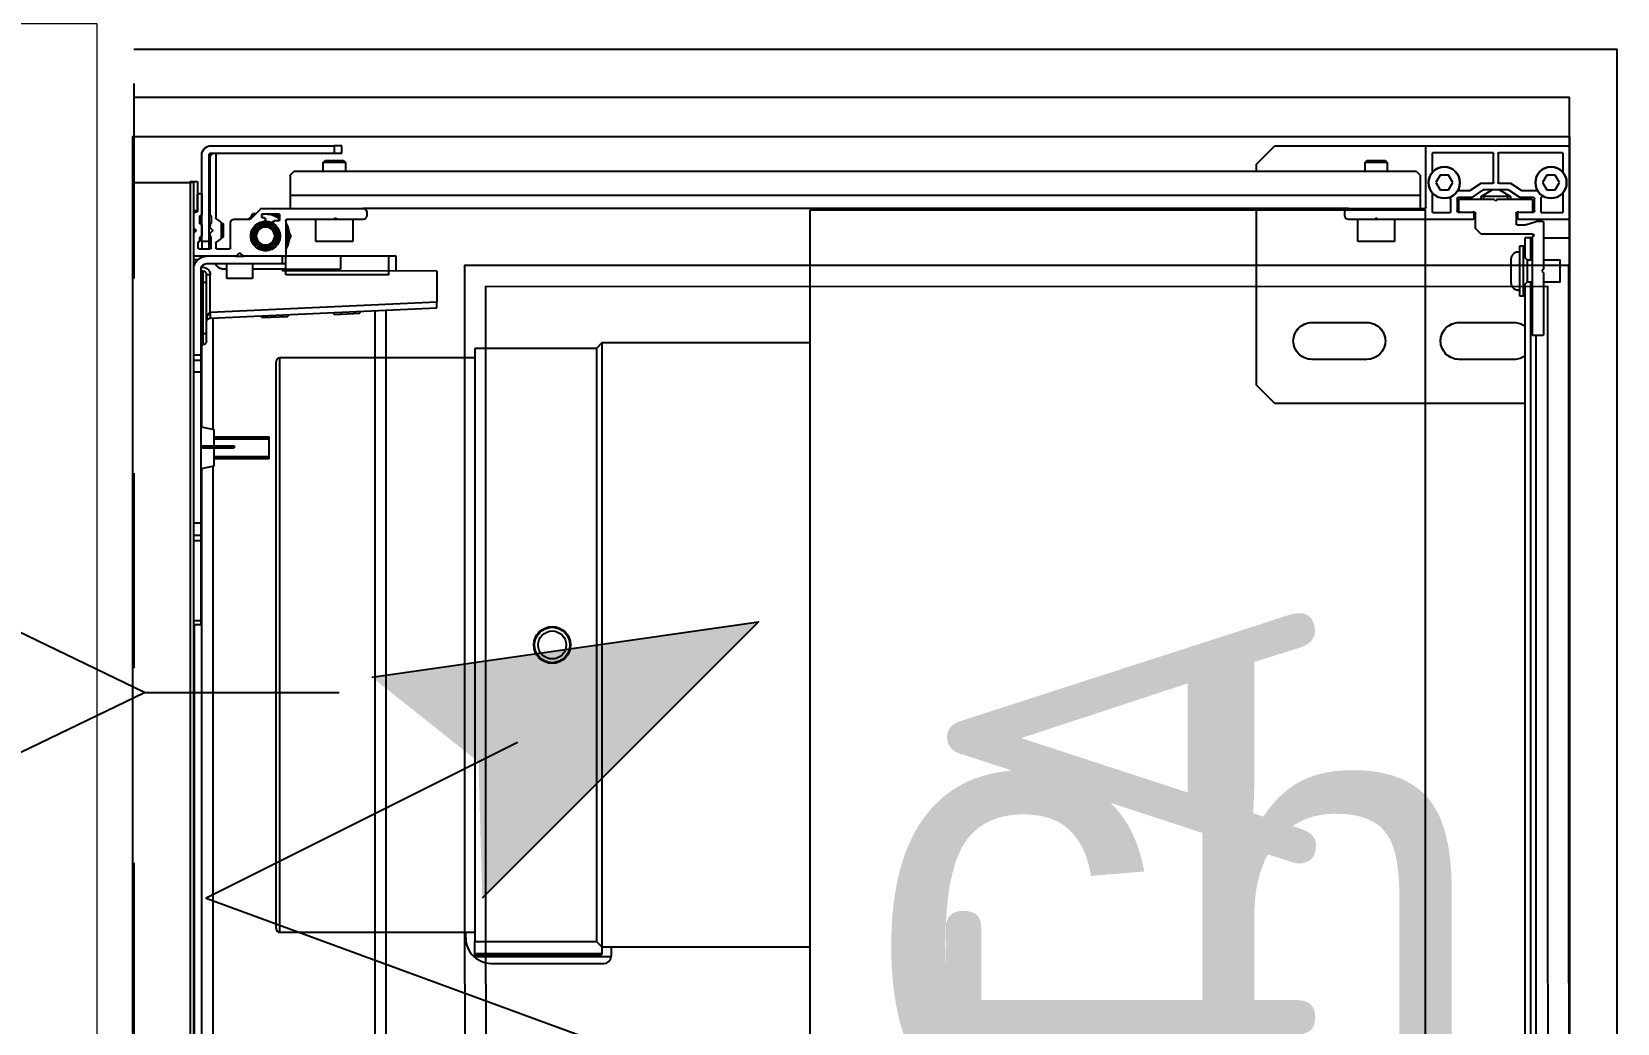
# Model space of a CAD drawing. Header units: centimetres. Extents: x 2648 to 12729, y 1890 to 6224.
# Drawn here: x 9703.39 to 9746.46, y 4366.25 to 4393.17 of the extents above; entities that cross this region are included whole.
import ezdxf

# ---------------------------------------------------------------- set-up
doc = ezdxf.new("R2010")
doc.units = ezdxf.units.CM
doc.linetypes.add('Style de ligne -1', pattern=[0.41664, 0.20828, -0.20836])
doc.linetypes.add('VW-01', pattern=[0.41656, 0.20828, -0.20828])
for name, color, linetype in [('B aménagement intérieur', 252, 'Continuous'), ('B Faux plafonds', 9, 'Continuous'), ('B Général', 252, 'Continuous'), ('C ANNOTATIONS-prestations', 252, 'Continuous'), ('D SURFACES-shab', 252, 'Continuous'), ('F REMPLISSAGE-vert clair', 252, 'Continuous'), ('F REMPLISSAGE-vert foncé', 252, 'Continuous'), ('MTI900_Alu', 252, 'Continuous')]:
    doc.layers.add(name, color=color, linetype=linetype)
doc.layers.add('prlm-CHAUFF', color=4, linetype='Continuous', lineweight=25)
doc.layers.add('prlm-ELEC-CFO', color=10, linetype='Continuous', lineweight=25)
doc.styles.add('Eurostile', font='Eurosti.TTF')
doc.styles.add('prlm-elec-cfo', font='comic.ttf', dxfattribs={"height": 12})
doc.styles.get("Standard").update_dxf_attribs({"font": 'isocp.shx', "height": 15})

# ---------------------------------------------------------------- blocks, each defined once
blk = doc.blocks.new('B 80.G 100_80')
at = {"layer": 'B Général', "linetype": 'Continuous'}
blk.add_line((48.52, 43.75), (48.52, -43.75), dxfattribs=at)
at = {"layer": 'B Général', "linetype": 'Continuous', "flags": 128}
blk.add_lwpolyline([(9.5, -45), (9.5, 45), (48.52, 45), (48.52, -45)], close=True, dxfattribs=at)
at = {"layer": 'C ANNOTATIONS-prestations'}
for p, q in [((46.87, 43.75), (46.87, -43.75)), ((46.97, -43.75), (46.97, 43.75)), ((9.5, 42.25), (9.5, -42.25)), ((10.55, 41.05), (10.55, -41.05)), ((10.7, 41), (10.7, -41)), ((10.4, 39.6), (10.4, -39.6)), ((41.65, -40.287), (41.65, 1.325)), ((41.95, -40.274), (41.95, 1.325)), ((46.35, -36.044), (46.35, 1.5)), ((46.65, 1.6), (46.65, -35.984)), ((46.85, 1.667), (46.85, -31.75)), ((46.67, -31.75), (46.67, -31.85)), ((46.87, -31.75), (46.67, -31.75)), ((46.67, -31.85), (46.67, -34.033)), ((46.67, -31.85), (46.87, -31.85)), ((46.87, -34.033), (46.67, -34.033)), ((46.67, -34.033), (46.67, -34.168)), ((46.67, -34.168), (46.67, -34.5)), ((46.67, -34.168), (46.87, -34.168)), ((46.67, -34.5), (46.67, -38.6)), ((46.67, -34.5), (46.87, -34.5)), ((46.32, -36.05), (46.67, -35.98)), ((46.32, -36.55), (46.32, -36.05)), ((44.82, -36.25), (44.82, -36.85)), ((44.82, -36.25), (46.32, -36.25)), ((46.32, -36.311), (44.82, -36.311)), ((45.911, -36.55), (45.775, -36.55)), ((45.775, -36.6), (45.775, -36.55)), ((45.911, -36.6), (45.775, -36.6)), ((46.67, -36.55), (45.911, -36.55)), ((45.911, -36.6), (45.911, -36.55)), ((46.67, -36.6), (45.911, -36.6)), ((46.32, -37.05), (46.32, -36.6)), ((46.32, -36.789), (44.82, -36.789)), ((46.32, -36.85), (44.82, -36.85)), ((46.67, -37.12), (46.32, -37.05)), ((46.35, -40.074), (46.35, -37.056)), ((46.65, -37.116), (46.65, -39.35)), ((10.7, -37.75), (17.5, -37.75)), ((17.5, -37.75), (18, -38.25)), ((18, -38.25), (18, -43.05)), ((46.67, -38.6), (46.67, -38.932)), ((46.67, -38.6), (46.87, -38.6)), ((11, -38.95), (12.5, -38.95)), ((15, -38.95), (16.5, -38.95)), ((46.67, -38.932), (46.67, -39.067)), ((46.87, -38.932), (46.67, -38.932)), ((46.67, -39.067), (46.67, -41.4)), ((46.67, -39.067), (46.87, -39.067)), ((10.23, -39.6), (10.47, -39.6)), ((46.52, -39.45), (46.52, -39.65)), ((46.67, -39.35), (46.62, -39.35)), ((46.62, -39.65), (46.62, -39.35)), ((10.2, -41.3), (10.2, -39.63)), ((10.5, -39.63), (10.5, -42.29)), ((12.5, -39.95), (11, -39.95)), ((16.5, -39.95), (15, -39.95)), ((46.52, -39.65), (46.52, -41.05)), ((46.62, -39.65), (46.52, -39.65)), ((46.62, -39.65), (46.67, -39.65)), ((46.62, -41.05), (46.62, -39.65)), ((46.413, -40.071), (40.27, -40.35)), ((40.27, -40.5), (46.42, -40.221)), ((40.27, -40.35), (40.27, -40.5)), ((43.056, -40.173), (42.354, -40.205)), ((42.357, -40.255), (42.354, -40.205)), ((43.056, -40.173), (43.058, -40.223)), ((45.018, -40.084), (44.316, -40.116)), ((44.319, -40.166), (44.316, -40.116)), ((45.018, -40.084), (45.02, -40.134)), ((46.425, -40.07), (46.413, -40.071)), ((46.413, -40.071), (46.42, -40.221)), ((46.42, -40.221), (46.425, -40.22)), ((46.42, -40.221), (46.42, -41.25)), ((10.7, -40.67), (10.75, -40.67)), ((10.75, -40.67), (10.75, -42.03)), ((10.75, -40.67), (10.85, -40.67)), ((10.85, -40.67), (10.85, -42.03)), ((40.27, -41.351), (40.27, -40.5)), ((9.75, -41.05), (9.75, -41.65)), ((9.75, -41.05), (10.2, -41.05)), ((10.25, -41.35), (10.2, -41.3)), ((10.5, -41.05), (10.65, -41.05)), ((10.65, -41.05), (10.75, -40.95)), ((10.65, -41.65), (10.65, -41.05)), ((11.08, -41.025), (11.08, -41.675)), ((41.57, -41.25), (44.37, -41.25)), ((41.57, -41.25), (41.57, -41.75)), ((44.37, -41.25), (44.37, -41.4)), ((45.27, -41.15), (45.97, -41.15)), ((45.27, -41.55), (45.27, -41.15)), ((45.97, -41.15), (45.97, -41.55)), ((46.42, -41.25), (46.52, -41.25)), ((46.52, -41.05), (46.52, -41.25)), ((46.62, -41.05), (46.52, -41.05)), ((46.67, -41.05), (46.62, -41.05)), ((46.62, -41.35), (46.62, -41.05)), ((10.2, -41.65), (9.75, -41.65)), ((10.2, -41.4), (10.25, -41.35)), ((10.2, -42.67), (10.2, -41.4)), ((10.65, -41.65), (10.5, -41.65)), ((10.55, -41.65), (10.55, -42.25)), ((10.75, -41.75), (10.65, -41.65)), ((10.7, -41.7), (10.7, -42.25)), ((44.47, -41.36), (40.27, -41.351)), ((41.37, -41.353), (41.37, -41.75)), ((41.37, -41.75), (41.57, -41.75)), ((41.57, -41.75), (42.87, -41.75)), ((42.87, -41.4), (42.87, -41.75)), ((44.37, -41.4), (42.87, -41.4)), ((42.87, -41.75), (44.37, -41.75)), ((44.37, -41.4), (44.37, -41.55)), ((44.37, -41.4), (45.27, -41.4)), ((44.37, -41.55), (44.37, -41.75)), ((44.47, -41.55), (44.37, -41.55)), ((44.37, -41.75), (44.4, -41.75)), ((44.4, -41.75), (45.508, -41.75)), ((44.472, -41.4), (44.47, -41.36)), ((46.52, -41.55), (44.47, -41.55)), ((44.47, -41.75), (44.47, -41.55)), ((45.732, -41.75), (45.508, -41.75)), ((45.529, -41.759), (45.599, -41.829)), ((45.641, -41.829), (45.711, -41.759)), ((45.732, -41.75), (46.84, -41.75)), ((45.97, -41.4), (46.067, -41.4)), ((46.62, -41.35), (46.67, -41.35)), ((46.765, -41.65), (46.87, -41.65)), ((46.84, -41.75), (46.87, -41.75)), ((10.75, -42.03), (10.7, -42.03)), ((10.85, -42.03), (10.75, -42.03)), ((14.25, -42.15), (15.25, -42.15)), ((14.25, -42.75), (14.25, -42.15)), ((15.25, -42.15), (15.25, -42.75)), ((42.55, -42.15), (43.55, -42.15)), ((42.55, -42.75), (42.55, -42.15)), ((43.55, -42.15), (43.55, -42.75)), ((44.278, -42.2), (44.22, -42.3)), ((44.37, -42.72), (44.37, -41.78)), ((45.114, -41.95), (44.726, -41.95)), ((45.87, -41.98), (45.87, -42.66)), ((46.24, -41.95), (45.9, -41.95)), ((46.133, -42.221), (46.257, -42.134)), ((46.27, -42.109), (46.27, -41.98)), ((46.4, -41.98), (46.4, -42.252)), ((46.72, -41.95), (46.43, -41.95)), ((46.45, -41.95), (46.45, -42.15)), ((46.45, -42.15), (46.45, -44.5)), ((46.45, -42.15), (46.65, -42.15)), ((46.65, -42.15), (46.65, -41.95)), ((46.65, -42.15), (46.65, -44.5)), ((46.7, -42.15), (46.7, -42.251)), ((46.72, -42.15), (46.7, -42.15)), ((46.75, -41.98), (46.75, -42.12)), ((9.5, -42.78), (9.5, -42.25)), ((10.2, -42.25), (9.5, -42.25)), ((10.695, -42.601), (10.405, -42.698)), ((10.55, -42.25), (10.5, -42.25)), ((10.5, -42.35), (11.9, -42.35)), ((10.55, -42.25), (10.7, -42.25)), ((10.92, -42.6), (10.705, -42.6)), ((10.95, -42.92), (10.95, -42.63)), ((11.9, -42.35), (12.05, -42.5)), ((12.05, -42.5), (12.05, -42.92)), ((44.22, -42.3), (44.278, -42.4)), ((46.07, -42.27), (46.09, -42.25)), ((46.07, -42.63), (46.07, -42.27)), ((46.07, -42.293), (46.12, -42.293)), ((46.07, -42.607), (46.12, -42.607)), ((46.09, -42.65), (46.07, -42.63)), ((46.09, -42.65), (46.09, -42.25)), ((46.09, -42.25), (46.12, -42.25)), ((46.12, -42.654), (46.12, -42.246)), ((46.371, -42.429), (46.411, -42.388)), ((46.411, -42.512), (46.371, -42.471)), ((46.4, -42.25), (46.45, -42.25)), ((46.4, -42.293), (46.45, -42.293)), ((46.4, -42.607), (46.45, -42.607)), ((46.42, -42.28), (46.42, -42.367)), ((46.42, -42.533), (46.42, -42.625)), ((46.65, -42.595), (46.65, -42.31)), ((46.661, -42.249), (46.7, -42.21)), ((46.661, -42.287), (46.661, -42.249)), ((46.661, -42.65), (46.661, -42.618)), ((46.821, -42.429), (46.87, -42.379)), ((46.87, -42.521), (46.821, -42.471)), ((46.835, -42.486), (46.835, -42.414)), ((9.5, -44.72), (9.5, -42.78)), ((9.53, -42.75), (10.87, -42.75)), ((9.68, -43.467), (9.68, -42.96)), ((9.71, -42.93), (10.24, -42.93)), ((10.395, -42.7), (10.23, -42.7)), ((10.27, -42.96), (10.27, -43.306)), ((10.45, -42.98), (10.45, -43.32)), ((10.87, -42.95), (10.48, -42.95)), ((10.5, -43.27), (10.5, -42.98)), ((10.87, -42.95), (10.92, -42.95)), ((10.9, -42.78), (10.9, -42.92)), ((12.08, -42.95), (12.13, -42.95)), ((12.1, -42.92), (12.1, -42.78)), ((12.13, -42.75), (14.7, -42.75)), ((12.52, -42.95), (12.13, -42.95)), ((12.5, -42.98), (12.5, -43.27)), ((12.55, -43.32), (12.55, -42.98)), ((12.73, -43.28), (12.73, -42.96)), ((12.76, -42.93), (13.19, -42.93)), ((13.22, -42.96), (13.22, -43.467)), ((15.5, -43.05), (13.43, -43.05)), ((13.55, -43.4), (13.55, -43.05)), ((14.7, -42.75), (14.729, -42.779)), ((14.7, -42.75), (14.8, -42.75)), ((14.771, -42.779), (14.8, -42.75)), ((14.8, -42.75), (15.5, -42.75)), ((15.5, -43.05), (42.27, -43.05)), ((15.6, -42.85), (15.6, -42.95)), ((42.17, -42.95), (42.17, -42.85)), ((42.27, -42.75), (42.958, -42.75)), ((45.028, -43.05), (42.27, -43.05)), ((42.958, -42.75), (43.082, -42.75)), ((42.979, -42.759), (42.999, -42.779)), ((43.041, -42.779), (43.061, -42.759)), ((43.082, -42.75), (44.34, -42.75)), ((44.25, -43.4), (44.25, -43.05)), ((44.54, -42.87), (44.54, -42.74)), ((44.54, -42.854), (44.566, -42.9)), ((44.57, -42.71), (44.68, -42.71)), ((44.99, -42.9), (44.57, -42.9)), ((44.71, -42.68), (44.71, -42.657)), ((44.92, -42.729), (44.92, -42.76)), ((44.95, -42.79), (44.99, -42.79)), ((45.02, -42.82), (45.02, -42.87)), ((45.321, -42.769), (45.049, -43.041)), ((45.184, -42.906), (45.27, -42.906)), ((45.27, -42.906), (45.328, -42.806)), ((45.77, -42.76), (45.342, -42.76)), ((46.12, -42.65), (46.09, -42.65)), ((46.257, -42.766), (46.133, -42.679)), ((46.27, -44.52), (46.27, -42.791)), ((46.45, -42.65), (46.4, -42.65)), ((46.4, -42.827), (46.4, -42.653)), ((46.42, -42.855), (46.42, -44.45)), ((46.65, -43.42), (46.65, -42.885)), ((46.7, -42.69), (46.661, -42.65)), ((46.7, -42.654), (46.7, -42.826)), ((46.77, -42.98), (46.77, -43.42)), ((46.77, -43.78), (46.77, -42.98)), ((46.77, -42.98), (46.87, -42.98)), ((46.84, -42.95), (46.8, -42.95)), ((10.48, -43.35), (10.841, -43.35)), ((11.45, -43.3), (10.53, -43.3)), ((10.858, -43.355), (11.142, -43.545)), ((11.1, -43.377), (11.1, -43.3)), ((11.1, -43.377), (11.9, -43.377)), ((11.4, -43.55), (11.1, -43.377)), ((11.177, -43.3), (11.177, -43.421)), ((11.45, -43.3), (11.5, -43.25)), ((11.5, -43.25), (11.55, -43.3)), ((12.47, -43.3), (11.55, -43.3)), ((11.9, -43.377), (11.6, -43.55)), ((11.823, -43.3), (11.823, -43.421)), ((11.858, -43.545), (12.15, -43.35)), ((11.9, -43.3), (11.9, -43.377)), ((12.15, -43.35), (12.52, -43.35)), ((13.4, -43.08), (13.4, -44.72)), ((13.55, -43.4), (44.25, -43.4)), ((13.55, -43.95), (13.55, -43.4)), ((44.25, -43.95), (44.25, -43.4)), ((46.74, -43.45), (46.68, -43.45)), ((9.885, -43.55), (9.769, -43.75)), ((9.769, -43.75), (9.885, -43.95)), ((10.115, -43.55), (9.885, -43.55)), ((10.231, -43.75), (10.115, -43.55)), ((10.115, -43.95), (10.231, -43.75)), ((10.364, -43.53), (10.786, -43.53)), ((10.803, -43.535), (11.088, -43.725)), ((11.105, -43.73), (11.41, -43.73)), ((11.159, -43.55), (11.841, -43.55)), ((11.44, -44.54), (11.44, -43.76)), ((11.56, -43.76), (11.56, -44.54)), ((11.59, -43.73), (11.904, -43.73)), ((11.904, -43.73), (12.197, -43.535)), ((12.214, -43.53), (12.536, -43.53)), ((12.785, -43.55), (12.669, -43.75)), ((12.669, -43.75), (12.785, -43.95)), ((13.015, -43.55), (12.785, -43.55)), ((13.131, -43.75), (13.015, -43.55)), ((13.015, -43.95), (13.131, -43.75)), ((46.97, -43.78), (46.77, -43.78)), ((46.87, -43.75), (46.97, -43.75)), ((46.97, -43.75), (46.97, -43.78)), ((47.42, -43.75), (46.97, -43.75)), ((48.52, -43.75), (47.42, -43.75)), ((9.68, -44.54), (9.68, -44.033)), ((9.885, -43.95), (10.115, -43.95)), ((12.785, -43.95), (13.015, -43.95)), ((13.22, -44.033), (13.22, -44.54)), ((13.65, -44.05), (13.55, -43.95)), ((13.65, -44.05), (44.15, -44.05)), ((14.45, -44.3), (14.45, -44.05)), ((14.45, -44.3), (15.05, -44.3)), ((14.5, -44.35), (14.45, -44.3)), ((15, -44.35), (14.5, -44.35)), ((15.05, -44.3), (15, -44.35)), ((15.05, -44.05), (15.05, -44.3)), ((18, -44.25), (17.5, -44.75)), ((18, -44.05), (18, -44.25)), ((42.75, -44.3), (42.75, -44.05)), ((42.75, -44.3), (43.35, -44.3)), ((42.8, -44.35), (42.75, -44.3)), ((43.3, -44.35), (42.8, -44.35)), ((43.35, -44.3), (43.3, -44.35)), ((43.35, -44.05), (43.35, -44.3)), ((44.25, -43.95), (44.15, -44.05)), ((9.5, -44.75), (9.5, -44.72)), ((9.53, -44.75), (9.5, -44.75)), ((13.37, -44.75), (9.53, -44.75)), ((11.41, -44.57), (9.71, -44.57)), ((13.19, -44.57), (11.59, -44.57)), ((17.5, -44.75), (13.37, -44.75)), ((43.05, -44.55), (42.85, -44.55)), ((42.85, -44.55), (42.85, -44.75)), ((42.85, -44.75), (43.05, -44.75)), ((46.4, -44.55), (43.05, -44.55)), ((43.05, -44.75), (43.05, -44.55)), ((46.4, -44.75), (43.05, -44.75)), ((46.32, -44.55), (46.3, -44.55))]:
    blk.add_line(p, q, dxfattribs=at)
at = {"layer": 'C ANNOTATIONS-prestations', "flags": 128}
for points in [[(10.7, -39.05, -0.080612), (10.842, -38.976, -0.080612), (11, -38.95)], [(12.5, -38.95, -0.414214), (13, -39.45, -0.414214), (12.5, -39.95)], [(15, -39.95, -0.414214), (14.5, -39.45, -0.414214), (15, -38.95)], [(16.5, -38.95, -0.414214), (17, -39.45, -0.414214), (16.5, -39.95)], [(10.2, -39.63, -0.198912), (10.209, -39.609, -0.198912), (10.23, -39.6)], [(10.47, -39.6, -0.198912), (10.491, -39.609, -0.198912), (10.5, -39.63)], [(46.52, -39.45, -0.198912), (46.549, -39.379, -0.198912), (46.62, -39.35)], [(11, -39.95, -0.080612), (10.842, -39.924, -0.080612), (10.7, -39.85)], [(46.52, -39.97, -0.193016), (46.492, -40.039, -0.193016), (46.425, -40.07)], [(10.85, -40.827, -0.218554), (11.01, -40.873, -0.218554), (11.08, -41.025)], [(10.85, -40.826, -0.003145), (10.853, -40.826, -0.003145), (10.855, -40.826)], [(46.663, -41.445, -0.227222), (46.495, -41.406, -0.227222), (46.42, -41.25)], [(46.62, -41.35, -0.198912), (46.549, -41.321, -0.198912), (46.52, -41.25)], [(11.08, -41.675, -0.218554), (11.01, -41.827, -0.218554), (10.85, -41.873)], [(44.37, -41.78, -0.198912), (44.379, -41.759, -0.198912), (44.4, -41.75)], [(45.508, -41.75, -0.098491), (45.519, -41.752, -0.098491), (45.529, -41.759)], [(45.711, -41.759, -0.098491), (45.721, -41.752, -0.098491), (45.732, -41.75)], [(46.067, -41.4, -0.109774), (46.151, -41.419, -0.109774), (46.22, -41.472)], [(46.302, -41.55, -0.028434), (46.259, -41.513, -0.028434), (46.22, -41.472)], [(46.87, -41.4, -0.198912), (46.767, -41.647, -0.198912), (46.52, -41.75)], [(46.67, -41.4, -0.198912), (46.626, -41.506, -0.198912), (46.52, -41.55)], [(46.84, -41.75, -0.198912), (46.861, -41.759, -0.198912), (46.87, -41.78)], [(10.855, -41.873, -0.003145), (10.853, -41.874, -0.003145), (10.85, -41.874)], [(44.37, -42.646, -0.14145), (44.27, -42.3, -0.14145), (44.37, -41.954)], [(44.37, -42.54, -0.103148), (44.32, -42.3, -0.103148), (44.37, -42.06)], [(44.697, -42.632, -0.366532), (44.556, -42.134, -0.366532), (45.023, -41.913, -0.366532), (45.318, -42.338, -0.366532), (44.948, -42.699)], [(45.641, -41.829, -0.198912), (45.62, -41.837, -0.198912), (45.599, -41.829)], [(45.87, -41.98, -0.198912), (45.879, -41.959, -0.198912), (45.9, -41.95)], [(46.24, -41.95, -0.198912), (46.261, -41.959, -0.198912), (46.27, -41.98)], [(46.27, -42.109, -0.120588), (46.267, -42.123, -0.120588), (46.257, -42.134)], [(46.4, -41.98, -0.198912), (46.409, -41.959, -0.198912), (46.43, -41.95)], [(46.72, -41.95, -0.198912), (46.741, -41.959, -0.198912), (46.75, -41.98)], [(46.75, -42.12, -0.198912), (46.741, -42.141, -0.198912), (46.72, -42.15)], [(10.5, -42.35, -0.414214), (10.47, -42.32, -0.414214), (10.5, -42.29)], [(10.695, -42.601, -0.040241), (10.7, -42.6, -0.040241), (10.705, -42.6)], [(10.92, -42.6, -0.198912), (10.941, -42.609, -0.198912), (10.95, -42.63)], [(44.697, -42.632, -0.122946), (44.706, -42.643, -0.122946), (44.71, -42.657)], [(44.92, -42.7, -0.074153), (44.803, -42.683, -0.074153), (44.697, -42.632)], [(46.12, -42.246, -0.120588), (46.123, -42.232, -0.120588), (46.133, -42.221)], [(46.371, -42.471, -0.198912), (46.362, -42.45, -0.198912), (46.371, -42.429)], [(46.42, -42.28, -0.155096), (46.406, -42.269, -0.155096), (46.4, -42.252)], [(46.4, -42.653, -0.155096), (46.406, -42.636, -0.155096), (46.42, -42.625)], [(46.42, -42.367, -0.098491), (46.418, -42.378, -0.098491), (46.411, -42.388)], [(46.411, -42.512, -0.098491), (46.418, -42.522, -0.098491), (46.42, -42.533)], [(46.661, -42.249, -0.013224), (46.655, -42.25, -0.013224), (46.65, -42.25)], [(46.65, -42.31, -0.17724), (46.657, -42.291, -0.17724), (46.675, -42.28)], [(46.675, -42.625, -0.17724), (46.657, -42.614, -0.17724), (46.65, -42.595)], [(46.7, -42.251, -0.17724), (46.693, -42.27, -0.17724), (46.675, -42.28)], [(46.675, -42.625, -0.17724), (46.693, -42.635, -0.17724), (46.7, -42.654)], [(46.821, -42.471, -0.198912), (46.812, -42.45, -0.198912), (46.821, -42.429)], [(9.5, -42.78, -0.198912), (9.509, -42.759, -0.198912), (9.53, -42.75)], [(9.68, -42.96, -0.198912), (9.689, -42.939, -0.198912), (9.71, -42.93)], [(10.23, -42.7, -0.198912), (10.209, -42.691, -0.198912), (10.2, -42.67)], [(10.24, -42.93, -0.198912), (10.261, -42.939, -0.198912), (10.27, -42.96)], [(10.405, -42.698, -0.040241), (10.4, -42.7, -0.040241), (10.395, -42.7)], [(10.45, -42.98, -0.198912), (10.459, -42.959, -0.198912), (10.48, -42.95)], [(10.5, -42.98, -0.198912), (10.509, -42.959, -0.198912), (10.53, -42.95)], [(10.87, -42.75, -0.198912), (10.891, -42.759, -0.198912), (10.9, -42.78)], [(10.9, -42.92, -0.198912), (10.891, -42.941, -0.198912), (10.87, -42.95)], [(10.95, -42.92, -0.198912), (10.941, -42.941, -0.198912), (10.92, -42.95)], [(12.08, -42.95, -0.198912), (12.059, -42.941, -0.198912), (12.05, -42.92)], [(12.1, -42.78, -0.198912), (12.109, -42.759, -0.198912), (12.13, -42.75)], [(12.13, -42.95, -0.198912), (12.109, -42.941, -0.198912), (12.1, -42.92)], [(12.47, -42.95, -0.198912), (12.491, -42.959, -0.198912), (12.5, -42.98)], [(12.52, -42.95, -0.198912), (12.541, -42.959, -0.198912), (12.55, -42.98)], [(12.73, -42.96, -0.198912), (12.739, -42.939, -0.198912), (12.76, -42.93)], [(13.19, -42.93, -0.198912), (13.211, -42.939, -0.198912), (13.22, -42.96)], [(13.4, -43.08, -0.198912), (13.409, -43.059, -0.198912), (13.43, -43.05)], [(14.771, -42.779, -0.198912), (14.75, -42.787, -0.198912), (14.729, -42.779)], [(15.5, -42.75, -0.198912), (15.571, -42.779, -0.198912), (15.6, -42.85)], [(15.6, -42.95, -0.198912), (15.571, -43.021, -0.198912), (15.5, -43.05)], [(42.17, -42.85, -0.198912), (42.199, -42.779, -0.198912), (42.27, -42.75)], [(42.27, -43.05, -0.198912), (42.199, -43.021, -0.198912), (42.17, -42.95)], [(42.958, -42.75, -0.098491), (42.969, -42.752, -0.098491), (42.979, -42.759)], [(43.041, -42.779, -0.198912), (43.02, -42.787, -0.198912), (42.999, -42.779)], [(43.061, -42.759, -0.098491), (43.071, -42.752, -0.098491), (43.082, -42.75)], [(44.37, -42.72, -0.198912), (44.361, -42.741, -0.198912), (44.34, -42.75)], [(44.54, -42.74, -0.198912), (44.549, -42.719, -0.198912), (44.57, -42.71)], [(44.92, -42.9, -0.085942), (44.718, -42.865, -0.085942), (44.54, -42.764)], [(44.67, -42.9, -0.02871), (44.603, -42.867, -0.02871), (44.54, -42.827)], [(44.57, -42.9, -0.198912), (44.549, -42.891, -0.198912), (44.54, -42.87)], [(44.71, -42.68, -0.198912), (44.701, -42.701, -0.198912), (44.68, -42.71)], [(44.92, -42.729, -0.189855), (44.928, -42.708, -0.189855), (44.948, -42.699)], [(44.948, -42.699, -0.008728), (44.934, -42.7, -0.008728), (44.92, -42.7)], [(44.95, -42.79, -0.198912), (44.929, -42.781, -0.198912), (44.92, -42.76)], [(45.009, -42.893, -0.018566), (44.965, -42.898, -0.018566), (44.92, -42.9)], [(44.99, -42.79, -0.198912), (45.011, -42.799, -0.198912), (45.02, -42.82)], [(45.02, -42.87, -0.198912), (45.011, -42.891, -0.198912), (44.99, -42.9)], [(45.049, -43.041, -0.098491), (45.039, -43.048, -0.098491), (45.028, -43.05)], [(45.379, -42.76, -0.041018), (45.298, -42.829, -0.041018), (45.207, -42.883)], [(45.321, -42.769, -0.098491), (45.331, -42.762, -0.098491), (45.342, -42.76)], [(45.87, -42.66, -0.198912), (45.841, -42.731, -0.198912), (45.77, -42.76)], [(46.133, -42.679, -0.120588), (46.123, -42.668, -0.120588), (46.12, -42.654)], [(46.257, -42.766, -0.120588), (46.267, -42.777, -0.120588), (46.27, -42.791)], [(46.42, -42.855, -0.155096), (46.406, -42.844, -0.155096), (46.4, -42.827)], [(46.65, -42.65, -0.013224), (46.655, -42.65, -0.013224), (46.661, -42.65)], [(46.65, -42.885, -0.17724), (46.657, -42.866, -0.17724), (46.675, -42.855)], [(46.7, -42.826, -0.17724), (46.693, -42.845, -0.17724), (46.675, -42.855)], [(46.77, -42.98, -0.198912), (46.779, -42.959, -0.198912), (46.8, -42.95)], [(46.87, -42.92, -0.198912), (46.861, -42.941, -0.198912), (46.84, -42.95)], [(9.68, -43.47, -0.01196), (9.68, -43.469, -0.01196), (9.68, -43.467)], [(10.27, -43.306, -0.123554), (10.258, -43.354, -0.123554), (10.225, -43.39)], [(10.48, -43.35, -0.198912), (10.459, -43.341, -0.198912), (10.45, -43.32)], [(10.53, -43.3, -0.198912), (10.509, -43.291, -0.198912), (10.5, -43.27)], [(10.841, -43.35, -0.073633), (10.85, -43.351, -0.073633), (10.858, -43.355)], [(12.5, -43.27, -0.198912), (12.491, -43.291, -0.198912), (12.47, -43.3)], [(12.55, -43.32, -0.198912), (12.541, -43.341, -0.198912), (12.52, -43.35)], [(12.758, -43.349, -0.095961), (12.737, -43.317, -0.095961), (12.73, -43.28)], [(13.22, -43.467, -0.01196), (13.22, -43.469, -0.01196), (13.22, -43.47)], [(46.68, -43.45, -0.198912), (46.659, -43.441, -0.198912), (46.65, -43.42)], [(46.77, -43.42, -0.198912), (46.761, -43.441, -0.198912), (46.74, -43.45)], [(10.786, -43.53, -0.073633), (10.795, -43.531, -0.073633), (10.803, -43.535)], [(11.105, -43.73, -0.073633), (11.096, -43.729, -0.073633), (11.088, -43.725)], [(11.159, -43.55, -0.073633), (11.15, -43.549, -0.073633), (11.142, -43.545)], [(11.41, -43.73, -0.198912), (11.431, -43.739, -0.198912), (11.44, -43.76)], [(11.56, -43.76, -0.198912), (11.569, -43.739, -0.198912), (11.59, -43.73)], [(11.858, -43.545, -0.073633), (11.85, -43.549, -0.073633), (11.841, -43.55)], [(12.197, -43.535, -0.073633), (12.205, -43.531, -0.073633), (12.214, -43.53)], [(9.68, -44.033, -0.01196), (9.68, -44.031, -0.01196), (9.68, -44.03)], [(13.22, -44.03, -0.01196), (13.22, -44.031, -0.01196), (13.22, -44.033)], [(9.53, -44.75, -0.198912), (9.509, -44.741, -0.198912), (9.5, -44.72)], [(9.71, -44.57, -0.198912), (9.689, -44.561, -0.198912), (9.68, -44.54)], [(11.44, -44.54, -0.198912), (11.431, -44.561, -0.198912), (11.41, -44.57)], [(11.59, -44.57, -0.198912), (11.569, -44.561, -0.198912), (11.56, -44.54)], [(13.22, -44.54, -0.198912), (13.211, -44.561, -0.198912), (13.19, -44.57)], [(13.4, -44.72, -0.198912), (13.391, -44.741, -0.198912), (13.37, -44.75)], [(46.3, -44.55, -0.198912), (46.279, -44.541, -0.198912), (46.27, -44.52)], [(46.42, -44.45, -0.198912), (46.391, -44.521, -0.198912), (46.32, -44.55)], [(46.65, -44.5, -0.198912), (46.577, -44.677, -0.198912), (46.4, -44.75)], [(46.45, -44.5, -0.198912), (46.435, -44.535, -0.198912), (46.4, -44.55)]]:
    blk.add_lwpolyline(points, format="xyb", dxfattribs=at)
at = {"layer": 'C ANNOTATIONS-prestations'}
for centre, radius in [((44.92, -42.3), 0.35), ((44.92, -42.3), 0.3), ((44.92, -42.3), 0.25), ((10, -43.75), 0.425), ((12.9, -43.75), 0.425)]:
    blk.add_circle(centre, radius, dxfattribs=at)
for points, knots in [([(46.52, -39.97), (46.52, -40.004), (46.513, -40.068), (46.501, -40.117), (46.491, -40.146), (46.48, -40.171), (46.467, -40.191), (46.457, -40.203), (46.447, -40.212), (46.433, -40.219), (46.426, -40.22), (46.425, -40.22), (46.425, -40.22)], [0, 0, 0, 1, 2, 3, 4, 5, 6, 7, 8, 9, 9, 10, 10, 10]), ([(46.425, -40.22), (46.423, -40.181), (46.422, -40.129), (46.422, -40.102), (46.422, -40.083), (46.423, -40.074), (46.424, -40.072), (46.424, -40.07), (46.424, -40.07), (46.424, -40.07), (46.425, -40.07)], [0, 0, 0, 1, 2, 3, 4, 5, 6, 7, 7, 8, 8, 8])]:
    blk.add_open_spline(points, degree=2, knots=knots, dxfattribs=at)
blk = doc.blocks.new('xi.CH')
at = {"layer": 'prlm-ELEC-CFO', "lineweight": 5}
blk.add_hatch(color=0, dxfattribs=at).paths.add_polyline_path([(-3, 6), (-0.103, 3.699), (0, 0), (7.5, 7.5)])
at = {"layer": 'prlm-ELEC-CFO', "color": 0}
for points in [[(-3, 6), (7.5, 7.5), (0, 0)], [(0.955, 4.227), (-7.5, 0), (7.5, -5.5), (-7.5, -5.5), (-7.5, -7.5), (7.5, -7.5)]]:
    blk.add_lwpolyline(points, dxfattribs=at)
blk = doc.blocks.new('xi.uta-yzen-d')
at = {"layer": 'prlm-CHAUFF', "ltscale": 50}
for p, q in [((20.9, 35.02), (36.5, 35.02)), ((20.9, 35.02), (20.9, 29.72)), ((21, 35.12), (36.4, 35.12)), ((36.5, 29.72), (36.5, 35.02)), ((20.244, 29.72), (20.65, 29.72)), ((20.244, 29.72), (20.244, 26.02)), ((20.3, 29.72), (20.3, 26.27)), ((20.32, 29.72), (20.32, 26.27)), ((36.75, 29.72), (20.65, 29.72)), ((20.65, 29.72), (20.65, 26.42)), ((20.75, 29.97), (20.9, 29.97)), ((36.75, 26.42), (36.75, 29.72)), ((20.05, 29.216), (20.05, 26.22)), ((20.3, 28.42), (20.32, 28.42)), ((20.32, 28.07), (20.3, 28.07)), ((20.3, 27.693), (20.32, 27.693)), ((20.32, 27.343), (20.3, 27.343)), ((20.3, 27.293), (20.32, 27.293)), ((20.32, 27.193), (20.3, 27.193)), ((20.65, 26.42), (20.5, 26.27)), ((36.75, 26.42), (20.65, 26.42)), ((36.9, 26.27), (36.75, 26.42)), ((20.5, 26.02), (20.25, 26.02)), ((20.32, 26.27), (20.3, 26.27)), ((20.5, 26.27), (20.32, 26.27)), ((36.9, 26.27), (20.5, 26.27)), ((20.5, 26.27), (20.5, 20.62)), ((36.9, 20.62), (36.9, 26.27))]:
    blk.add_line(p, q, dxfattribs=at)
for points in [[(0, 30), (0, 0), (39, 0), (39, 30)], [(0.571, 29.429), (0.571, 0.571), (38.429, 0.571), (38.429, 29.429)], [(-40.5, 20.62), (-40.5, 3.9), (40.5, 3.9), (40.5, 20.62)]]:
    blk.add_lwpolyline(points, close=True, dxfattribs=at)
for radius in [0.5, 0.48, 0.38]:
    blk.add_circle((28.7, 27.62), radius, dxfattribs=at)
for centre, radius, start, end in [((21, 35.02), 0.1, 90, 180), ((36.4, 35.02), 0.1, 0, 90), ((20.825, 29.24), 0.776, 138.5248, 181.7675), ((20.75, 29.27), 0.7, 90, 136.2731), ((20.25, 26.22), 0.2, 180, 268.3239), ((20.25, 26.22), 0.2, 268.3239, 270)]:
    blk.add_arc(centre, radius, start, end, dxfattribs=at)
for centre, major_axis, ratio, start_param, end_param in [((20.75, 28.959), (-0.45, 0), 0.974723, 5.983927, 6.283185), ((20.75, 28.603), (-0.45, 0), 0.974723, 5.983927, 6.283185), ((21.55, 28.603), (-1.25, 0), 0.146694, 0, 0.179125)]:
    blk.add_ellipse(centre, major_axis=major_axis, ratio=ratio, start_param=start_param, end_param=end_param, dxfattribs=at)
blk.add_open_spline([(20.318, 29.391), (20.314, 29.379), (20.311, 29.366), (20.303, 29.324), (20.3, 29.294), (20.3, 29.265)], degree=3, knots=[0.8185803, 0.8185803, 0.8185803, 0.8185803, 0.875, 0.875, 1, 1, 1, 1], dxfattribs=at)
at = {"layer": 'prlm-CHAUFF', "ltscale": 50, "insert": (7.303, 16.894), "char_height": 10, "width": 139.79252, "attachment_point": 1}
blk.add_mtext('UTA', dxfattribs=at)
blk = doc.blocks.new('B 70.MTI900_Alu_390')
at = {"layer": 'MTI900_Alu', "color": 1, "linetype": 'Continuous'}
for p, q in [((-4.225, 0), (4.225, 0)), ((4.278, 0), (4.225, 0)), ((4.225, -0.07), (4.225, 0)), ((4.472, 0), (4.278, 0)), ((4.475, 0), (4.472, 0)), ((4.475, -0.003), (4.475, 0)), ((4.105, -0.025), (4.165, -0.025)), ((4.105, -0.025), (4.105, -0.07)), ((4.165, -0.07), (4.165, -0.025)), ((4.275, -0.003), (4.275, -0.137)), ((4.293, -0.021), (4.293, -0.074)), ((4.3467, -0.018), (4.296, -0.018)), ((4.355, -0.0385), (4.375, -0.0269)), ((4.355, -0.0615), (4.355, -0.0385)), ((4.375, -0.0269), (4.395, -0.0385)), ((4.395, -0.0385), (4.395, -0.0615)), ((4.454, -0.018), (4.4033, -0.018)), ((4.457, -0.191), (4.457, -0.021)), ((4.475, -0.387), (4.475, -0.003)), ((3.96, -0.073), (3.96, -0.097)), ((4.13, -0.07), (3.963, -0.07)), ((4.135, -0.075), (4.13, -0.07)), ((4.14, -0.07), (4.135, -0.075)), ((4.267, -0.07), (4.14, -0.07)), ((4.27, -0.0895), (4.27, -0.073)), ((4.296, -0.077), (4.3306, -0.077)), ((4.375, -0.0731), (4.355, -0.0615)), ((4.395, -0.0615), (4.375, -0.0731)), ((-4.105, -0.105), (4.105, -0.105)), ((-4.1, -0.12), (4.1, -0.12)), ((-3.96, -0.09), (3.96, -0.09)), ((3.775, -0.12), (3.775, -0.8)), ((3.963, -0.1), (4.229, -0.1)), ((4.067, -0.12), (4.067, -0.125)), ((4.067, -0.125), (4.203, -0.125)), ((4.067, -0.125), (4.067, -0.135)), ((4.105, -0.115), (4.095, -0.125)), ((4.105, -0.1), (4.105, -0.115)), ((4.165, -0.115), (4.105, -0.115)), ((4.165, -0.115), (4.165, -0.1)), ((4.165, -0.105), (4.225, -0.105)), ((4.175, -0.125), (4.165, -0.115)), ((4.17, -0.12), (4.225, -0.12)), ((4.203, -0.125), (4.203, -0.12)), ((4.203, -0.135), (4.203, -0.125)), ((4.225, -0.105), (4.225, -0.1)), ((4.225, -0.105), (4.225, -0.12)), ((4.235, -0.1), (4.235, -0.24)), ((4.26, -0.142), (4.26, -0.1205)), ((4.2602, -0.1195), (4.2698, -0.0905)), ((4.295, -0.137), (4.295, -0.098)), ((4.298, -0.095), (4.332, -0.095)), ((4.327, -0.1), (4.298, -0.1)), ((4.33, -0.195), (4.33, -0.103)), ((4.335, -0.098), (4.335, -0.1341)), ((4.353, -0.0864), (4.353, -0.1286)), ((3.895, -0.15), (3.895, -0.3)), ((3.995, -0.3), (3.995, -0.15)), ((4.067, -0.135), (4.203, -0.135)), ((4.1025, -0.158), (4.1675, -0.158)), ((4.292, -0.145), (4.263, -0.145)), ((4.278, -0.14), (4.292, -0.14)), ((4.295, -0.137), (4.295, -0.142)), ((4.3377, -0.16), (4.33, -0.16)), ((4.33, -0.1677), (4.3421, -0.1677)), ((4.3355, -0.1358), (4.3545, -0.1642)), ((4.3377, -0.16), (4.3377, -0.24)), ((4.355, -0.19), (4.3377, -0.16)), ((4.3535, -0.1303), (4.3725, -0.1588)), ((4.355, -0.1659), (4.355, -0.2341)), ((4.373, -0.1605), (4.373, -0.191)), ((4.33, -0.195), (4.325, -0.2)), ((4.325, -0.2), (4.33, -0.205)), ((4.33, -0.297), (4.33, -0.205)), ((4.3377, -0.24), (4.355, -0.21)), ((4.373, -0.209), (4.373, -0.2404)), ((4.454, -0.194), (4.376, -0.194)), ((4.376, -0.206), (4.454, -0.206)), ((4.457, -0.369), (4.457, -0.209)), ((4.235, -0.24), (4.25, -0.255)), ((4.25, -0.255), (4.292, -0.255)), ((4.295, -0.258), (4.295, -0.263)), ((4.33, -0.2323), (4.3421, -0.2323)), ((4.33, -0.24), (4.3377, -0.24)), ((4.3545, -0.2358), (4.335, -0.265)), ((4.373, -0.2404), (4.3535, -0.2697)), ((4.275, -0.263), (4.275, -0.52)), ((4.292, -0.26), (4.278, -0.26)), ((4.295, -0.302), (4.295, -0.263)), ((4.298, -0.3), (4.327, -0.3)), ((4.335, -0.265), (4.335, -0.302)), ((4.353, -0.2714), (4.353, -0.3036)), ((4.293, -0.326), (4.293, -0.369)), ((4.328, -0.323), (4.296, -0.323)), ((4.332, -0.305), (4.298, -0.305)), ((4.355, -0.3285), (4.375, -0.3169)), ((4.355, -0.3515), (4.355, -0.3285)), ((4.375, -0.3169), (4.395, -0.3285)), ((4.395, -0.3285), (4.395, -0.3515)), ((4.296, -0.372), (4.3467, -0.372)), ((4.375, -0.3631), (4.355, -0.3515)), ((4.395, -0.3515), (4.375, -0.3631)), ((4.4033, -0.372), (4.454, -0.372)), ((4.475, -0.8), (4.475, -0.387)), ((4.305, -0.6), (4.305, -0.393)), ((4.34, -0.405), (4.305, -0.405)), ((4.308, -0.39), (4.472, -0.39)), ((4.34, -0.405), (4.34, -3.475)), ((4.395, -0.405), (4.34, -0.405)), ((4.405, -0.415), (4.395, -0.405)), ((4.405, -0.415), (4.405, -3.465)), ((4.215, -0.475), (4.215, -0.575)), ((4.275, -0.475), (4.215, -0.475)), ((4.43, -0.495), (4.405, -0.495)), ((4.43, -0.495), (4.43, -0.555)), ((4.435, -0.5), (4.43, -0.495)), ((4.435, -0.55), (4.435, -0.5)), ((3.895, -0.55), (3.895, -0.7)), ((3.995, -0.7), (3.995, -0.55)), ((4.275, -0.52), (4.2779, -0.5229)), ((4.275, -0.52), (4.275, -0.53)), ((4.2779, -0.5271), (4.275, -0.53)), ((4.275, -0.53), (4.275, -0.6)), ((4.405, -0.555), (4.43, -0.555)), ((4.43, -0.555), (4.435, -0.55)), ((4.215, -0.575), (4.275, -0.575)), ((4.305, -0.6), (4.305, -3.277)), ((4.285, -0.61), (4.295, -0.61)), ((3.775, -0.8), (3.825, -0.85)), ((4.425, -0.85), (4.475, -0.8)), ((3.825, -0.85), (4.305, -0.85)), ((4.405, -0.85), (4.425, -0.85)), ((4.0071, -3.6913), (4.035, -3.077)), ((4.05, -3.077), (4.0221, -3.692)), ((4.035, -3.077), (4.05, -3.077)), ((4.1351, -3.077), (4.05, -3.077)), ((4.136, -3.497), (4.1351, -3.077)), ((4.1353, -3.187), (4.175, -3.187)), ((4.175, -3.187), (4.175, -3.207)), ((4.0287, -3.215), (-0.1325, -3.215)), ((4.125, -3.207), (4.125, -3.487)), ((4.125, -3.207), (4.175, -3.207)), ((4.175, -3.207), (4.175, -3.337)), ((4.0274, -3.245), (-0.1325, -3.245)), ((4.295, -3.267), (4.285, -3.267)), ((4.0173, -3.3556), (4.0205, -3.2854)), ((4.0255, -3.2857), (4.0205, -3.2854)), ((4.215, -3.305), (4.215, -3.405)), ((4.275, -3.305), (4.215, -3.305)), ((4.275, -3.277), (4.275, -3.3458)), ((4.305, -3.5528), (4.305, -3.277)), ((4.0173, -3.3556), (4.0223, -3.3558)), ((4.14, -3.337), (4.175, -3.337)), ((4.14, -3.487), (4.14, -3.337)), ((4.175, -3.337), (4.175, -3.487)), ((4.275, -3.3458), (4.275, -3.3582)), ((4.275, -3.3582), (4.275, -3.484)), ((4.2759, -3.3479), (4.2779, -3.3499)), ((4.2779, -3.3541), (4.2759, -3.3561)), ((4.43, -3.325), (4.405, -3.325)), ((4.43, -3.325), (4.43, -3.385)), ((4.435, -3.33), (4.43, -3.325)), ((4.435, -3.38), (4.435, -3.33)), ((4.455, -3.355), (4.455, -3.335)), ((4.455, -3.335), (4.475, -3.335)), ((4.455, -3.69), (4.455, -3.355)), ((4.475, -3.355), (4.455, -3.355)), ((4.475, -3.335), (4.475, -3.355)), ((4.475, -3.69), (4.475, -3.355)), ((4.405, -3.385), (4.43, -3.385)), ((4.43, -3.385), (4.435, -3.38)), ((4.215, -3.405), (4.275, -3.405)), ((4.0084, -3.5518), (4.0116, -3.4816)), ((4.0166, -3.4819), (4.0116, -3.4816)), ((4.125, -3.487), (4.14, -3.487)), ((4.14, -3.487), (4.155, -3.487)), ((4.14, -3.487), (4.14, -3.577)), ((4.155, -3.487), (4.175, -3.487)), ((4.155, -3.497), (4.155, -3.487)), ((4.175, -3.487), (4.175, -3.49)), ((4.272, -3.487), (4.178, -3.487)), ((4.22, -3.4778), (4.23, -3.472)), ((4.23, -3.472), (4.24, -3.4778)), ((4.34, -3.475), (4.305, -3.475)), ((4.395, -3.475), (4.34, -3.475)), ((4.395, -3.475), (4.405, -3.465)), ((4.14, -3.4972), (4.136, -3.497)), ((4.155, -3.702), (4.155, -3.497)), ((4.175, -3.497), (4.155, -3.497)), ((4.175, -3.49), (4.175, -3.6008)), ((4.195, -3.5614), (4.195, -3.5226)), ((4.268, -3.521), (4.2657, -3.521)), ((4.271, -3.507), (4.271, -3.518)), ((4.287, -3.504), (4.274, -3.504)), ((4.2854, -3.504), (4.29, -3.5066)), ((4.29, -3.549), (4.29, -3.507)), ((3.625, -3.532), (3.685, -3.532)), ((3.625, -3.532), (3.625, -3.682)), ((3.6311, -3.682), (3.6311, -3.532)), ((3.6789, -3.682), (3.6789, -3.532)), ((3.685, -3.682), (3.685, -3.532)), ((4.0084, -3.5518), (4.0134, -3.552)), ((4.2729, -3.542), (4.276, -3.542)), ((4.2769, -3.5821), (4.3041, -3.5549)), ((4.279, -3.545), (4.279, -3.549)), ((4.282, -3.552), (4.287, -3.552)), ((4.2906, -3.5684), (4.2906, -3.577)), ((4.115, -3.577), (4.115, -3.647)), ((4.155, -3.577), (4.115, -3.577)), ((4.175, -3.6232), (4.175, -3.6008)), ((4.1759, -3.6029), (4.1829, -3.6099)), ((4.1829, -3.6141), (4.1759, -3.6211)), ((4.276, -3.627), (4.276, -3.5842)), ((4.2906, -3.577), (4.2806, -3.5828)), ((3.655, -3.6411), (3.655, -3.6275)), ((3.66, -3.6275), (3.655, -3.6275)), ((3.655, -3.717), (3.655, -3.6411)), ((3.66, -3.6411), (3.655, -3.6411)), ((3.66, -3.6411), (3.66, -3.6275)), ((3.66, -3.717), (3.66, -3.6411)), ((4.115, -3.647), (4.155, -3.647)), ((4.14, -3.647), (4.14, -3.6567)), ((4.175, -3.6232), (4.175, -3.734)), ((4.195, -3.674), (4.195, -3.64)), ((4.198, -3.637), (4.266, -3.637)), ((4.227, -3.657), (4.225, -3.659)), ((4.265, -3.659), (4.225, -3.659)), ((4.225, -3.659), (4.225, -3.662)), ((4.263, -3.657), (4.227, -3.657)), ((4.2293, -3.657), (4.2293, -3.662)), ((4.2607, -3.657), (4.2607, -3.662)), ((4.265, -3.659), (4.263, -3.657)), ((4.265, -3.662), (4.265, -3.659)), ((3.6044, -3.685), (-0.15, -3.685)), ((3.605, -3.682), (3.598, -3.717)), ((3.655, -3.682), (3.605, -3.682)), ((3.705, -3.682), (3.66, -3.682)), ((3.712, -3.717), (3.705, -3.682)), ((4.0074, -3.685), (3.7056, -3.685)), ((3.945, -3.702), (3.965, -3.702)), ((3.965, -3.702), (4.105, -3.702)), ((3.965, -3.712), (3.965, -3.702)), ((4.007, -3.6925), (4.0071, -3.6913)), ((4.0071, -3.6913), (4.0221, -3.692)), ((4.0221, -3.692), (4.022, -3.6925)), ((4.0221, -3.692), (4.125, -3.692)), ((4.105, -3.702), (4.125, -3.702)), ((4.105, -3.712), (4.105, -3.702)), ((4.125, -3.692), (4.125, -3.702)), ((4.195, -3.722), (4.195, -3.693)), ((4.195, -3.695), (4.215, -3.695)), ((4.2109, -3.677), (4.198, -3.677)), ((4.198, -3.69), (4.2252, -3.69)), ((4.2221, -3.6633), (4.2134, -3.6757)), ((4.215, -3.695), (4.45, -3.695)), ((4.215, -3.695), (4.215, -3.715)), ((4.2654, -3.662), (4.2246, -3.662)), ((4.225, -3.69), (4.225, -3.695)), ((4.228, -3.692), (4.2367, -3.692)), ((4.2293, -3.69), (4.2293, -3.695)), ((4.2429, -3.6871), (4.2388, -3.6911)), ((4.2512, -3.6911), (4.2471, -3.6871)), ((4.2533, -3.692), (4.2625, -3.692)), ((4.2607, -3.69), (4.2607, -3.695)), ((4.265, -3.695), (4.265, -3.69)), ((4.2827, -3.69), (4.2653, -3.69)), ((4.2766, -3.6757), (4.2679, -3.6633)), ((4.452, -3.677), (4.2791, -3.677)), ((4.2855, -3.692), (4.445, -3.692)), ((4.455, -3.682), (4.455, -3.68)), ((-4.375, -3.737), (4.375, -3.737)), ((4.375, -3.747), (-4.375, -3.747)), ((-0.1667, -3.735), (3.175, -3.735)), ((-0.16, -3.715), (3.5984, -3.715)), ((3.175, -3.717), (3.185, -3.717)), ((3.175, -3.737), (3.175, -3.717)), ((3.185, -3.717), (3.4033, -3.717)), ((3.185, -3.717), (3.185, -3.737)), ((3.4033, -3.737), (3.4033, -3.717)), ((3.4033, -3.717), (3.4168, -3.717)), ((3.4168, -3.717), (3.45, -3.717)), ((3.4168, -3.717), (3.4168, -3.737)), ((3.45, -3.717), (3.86, -3.717)), ((3.45, -3.717), (3.45, -3.737)), ((3.7116, -3.715), (3.935, -3.715)), ((3.86, -3.717), (3.8932, -3.717)), ((3.86, -3.717), (3.86, -3.737)), ((3.8932, -3.717), (3.9067, -3.717)), ((3.8932, -3.737), (3.8932, -3.717)), ((3.9067, -3.717), (4.14, -3.717)), ((3.9067, -3.717), (3.9067, -3.737)), ((3.935, -3.717), (3.935, -3.712)), ((3.965, -3.712), (3.935, -3.712)), ((3.965, -3.712), (3.965, -3.717)), ((4.105, -3.712), (3.965, -3.712)), ((4.105, -3.717), (4.105, -3.712)), ((4.135, -3.712), (4.105, -3.712)), ((4.135, -3.712), (4.135, -3.717)), ((4.165, -3.7265), (4.165, -3.737)), ((4.175, -3.734), (4.175, -3.737)), ((4.215, -3.715), (4.195, -3.715)), ((4.198, -3.725), (4.212, -3.725)), ((4.215, -3.715), (4.45, -3.715)), ((4.215, -3.72), (4.2251, -3.72)), ((4.215, -3.722), (4.215, -3.72)), ((4.2249, -3.7161), (4.221, -3.72)), ((4.2287, -3.7161), (4.2249, -3.7161)), ((4.2595, -3.715), (4.231, -3.715)), ((4.2429, -3.7321), (4.2379, -3.737)), ((4.2486, -3.7335), (4.2414, -3.7335)), ((4.2521, -3.737), (4.2471, -3.7321)), ((4.2651, -3.7161), (4.2618, -3.7161)), ((4.269, -3.72), (4.2651, -3.7161)), ((4.2654, -3.72), (4.2826, -3.72)), ((4.342, -3.715), (4.2885, -3.715)), ((4.295, -3.734), (4.295, -3.73)), ((4.298, -3.727), (4.342, -3.727)), ((4.378, -3.727), (4.298, -3.727)), ((4.298, -3.727), (4.298, -3.737)), ((4.345, -3.724), (4.345, -3.718)), ((4.375, -3.737), (4.375, -3.747)), ((4.375, -3.747), (4.378, -3.747)), ((4.375, -3.792), (4.375, -3.747)), ((4.378, -3.747), (4.378, -3.727)), ((4.375, -3.902), (4.375, -3.792)), ((-4.375, -3.902), (4.375, -3.902))]:
    blk.add_line(p, q, dxfattribs=at)
for centre, radius in [((4.375, -0.05), 0.0425), ((4.375, -0.34), 0.0425), ((4.23, -3.542), 0.035), ((4.23, -3.542), 0.03), ((4.23, -3.542), 0.025)]:
    blk.add_circle(centre, radius, dxfattribs=at)
for centre, radius, start, end in [((4.278, -0.003), 0.003, 90, 180), ((4.472, -0.003), 0.003, 0, 90), ((4.296, -0.021), 0.003, 90, 180), ((4.3467, -0.021), 0.003, 84.5182, 90), ((4.4033, -0.021), 0.003, 90, 95.4818), ((4.454, -0.021), 0.003, 0, 90), ((3.963, -0.073), 0.003, 90, 180), ((4.267, -0.073), 0.003, 0, 90), ((4.296, -0.074), 0.003, 180, 270), ((4.3306, -0.067), 0.01, 270, 326.3475), ((3.945, -0.15), 0.05, 143.1301, 180), ((3.963, -0.097), 0.003, 180, 270), ((3.945, -0.15), 0.05, 0, 36.8699), ((4.232, -0.1), 0.003, 0, 180), ((4.263, -0.1205), 0.003, 161.5651, 180), ((4.267, -0.0895), 0.003, 341.5651, 0), ((4.298, -0.098), 0.003, 90, 180), ((4.298, -0.103), 0.003, 90, 180), ((4.327, -0.103), 0.003, 0, 90), ((4.332, -0.098), 0.003, 0, 90), ((4.356, -0.1286), 0.003, 180, 213.6901), ((4.1025, -0.138), 0.02, 171.3731, 270), ((4.1025, -0.133), 0.02, 185.7392, 187.1808), ((4.1675, -0.138), 0.02, 270, 8.6269), ((4.1675, -0.133), 0.02, 352.8192, 354.2608), ((4.263, -0.142), 0.003, 180, 270), ((4.278, -0.137), 0.003, 180, 270), ((4.292, -0.137), 0.003, 270, 0), ((4.292, -0.142), 0.003, 270, 0), ((4.338, -0.1341), 0.003, 180, 213.6901), ((4.352, -0.1659), 0.003, 0, 33.6901), ((4.37, -0.1605), 0.003, 0, 33.6901), ((4.376, -0.191), 0.003, 180, 270), ((4.376, -0.209), 0.003, 90, 180), ((4.454, -0.191), 0.003, 270, 0), ((4.454, -0.209), 0.003, 0, 90), ((4.292, -0.258), 0.003, 0, 90), ((4.352, -0.2341), 0.003, 326.3099, 0), ((3.945, -0.3), 0.05, 180, 0), ((4.278, -0.263), 0.003, 90, 180), ((4.292, -0.263), 0.003, 0, 90), ((4.298, -0.297), 0.003, 180, 270), ((4.327, -0.297), 0.003, 270, 0), ((4.356, -0.2714), 0.003, 146.3099, 180), ((4.296, -0.326), 0.003, 90, 180), ((4.298, -0.302), 0.003, 180, 270), ((4.328, -0.333), 0.01, 46.149, 90), ((4.332, -0.302), 0.003, 270, 0), ((4.296, -0.369), 0.003, 180, 270), ((4.3467, -0.369), 0.003, 270, 275.4818), ((4.4033, -0.369), 0.003, 264.5182, 270), ((4.454, -0.369), 0.003, 270, 0), ((4.472, -0.387), 0.003, 270, 0), ((4.308, -0.393), 0.003, 90, 180), ((3.945, -0.55), 0.05, 0, 180), ((4.2758, -0.525), 0.003, 315, 45), ((4.285, -0.6), 0.01, 180, 270), ((4.295, -0.6), 0.01, 270, 0), ((3.945, -0.7), 0.05, 180, 0), ((4.285, -3.277), 0.01, 90, 180), ((4.295, -3.277), 0.01, 0, 90), ((4.278, -3.3458), 0.003, 180, 225), ((4.278, -3.3582), 0.003, 135, 180), ((4.2758, -3.352), 0.003, 315, 45), ((4.178, -3.49), 0.003, 90, 180), ((4.23, -3.542), 0.065, 57.7958, 122.2042), ((4.23, -3.542), 0.06, 66.4435, 113.5565), ((4.272, -3.484), 0.003, 270, 0), ((4.23, -3.542), 0.04, 33.9272, 355.9994), ((4.2657, -3.518), 0.003, 213.9272, 270), ((4.23, -3.542), 0.04, 0, 33.9272), ((4.268, -3.518), 0.003, 270, 0), ((4.274, -3.507), 0.003, 90, 180), ((4.23, -3.542), 0.06, 0, 39.2965), ((4.23, -3.542), 0.065, 22.6199, 35.7758), ((4.287, -3.507), 0.003, 0, 90), ((4.2729, -3.545), 0.003, 90, 175.9994), ((4.23, -3.542), 0.04, 355.9994, 0), ((4.276, -3.545), 0.003, 0, 90), ((4.23, -3.542), 0.065, 315.0475, 333.838), ((4.282, -3.549), 0.003, 180, 270), ((4.287, -3.549), 0.003, 270, 0), ((4.23, -3.542), 0.06, 351.491, 0), ((4.302, -3.5528), 0.003, 315, 0), ((4.178, -3.6008), 0.003, 180, 225), ((4.1808, -3.612), 0.003, 315, 45), ((4.279, -3.5842), 0.003, 135, 180), ((4.16, -3.6567), 0.02, 180, 230.1159), ((4.178, -3.6232), 0.003, 135, 180), ((4.198, -3.64), 0.003, 90, 180), ((4.266, -3.627), 0.01, 270, 0), ((3.945, -3.712), 0.01, 90, 180), ((3.997, -3.692), 0.01, 270, 357.3974), ((4.125, -3.712), 0.02, 347.588, 90), ((4.125, -3.712), 0.01, 0, 90), ((4.14, -3.702), 0.035, 270, 0), ((4.14, -3.702), 0.015, 270, 0), ((4.1151, -3.7104), 0.05, 37.0861, 50.1159), ((4.198, -3.674), 0.003, 180, 270), ((4.198, -3.693), 0.003, 90, 180), ((4.2109, -3.674), 0.003, 270, 325.008), ((4.2246, -3.665), 0.003, 90, 145.008), ((4.2252, -3.693), 0.003, 19.4712, 90), ((4.2367, -3.689), 0.003, 270, 315), ((4.245, -3.6892), 0.003, 45, 135), ((4.2533, -3.689), 0.003, 225, 270), ((4.2653, -3.693), 0.003, 90, 160.5288), ((4.2654, -3.665), 0.003, 34.992, 90), ((4.2791, -3.674), 0.003, 214.992, 270), ((4.2827, -3.693), 0.003, 19.4712, 90), ((4.445, -3.682), 0.01, 270, 0), ((4.45, -3.69), 0.025, 270, 0), ((4.45, -3.69), 0.005, 270, 0), ((4.452, -3.68), 0.003, 0, 90), ((4.178, -3.734), 0.003, 180, 270), ((4.198, -3.722), 0.003, 180, 270), ((4.212, -3.722), 0.003, 270, 0), ((4.215, -3.715), 0.01, 353.9388, 0), ((4.2251, -3.717), 0.003, 270, 350.4059), ((4.231, -3.718), 0.003, 90, 170.4059), ((4.245, -3.7342), 0.003, 45, 135), ((4.2595, -3.718), 0.003, 9.5941, 90), ((4.2654, -3.717), 0.003, 189.5941, 270), ((4.275, -3.715), 0.01, 180, 186.0612), ((4.2826, -3.717), 0.003, 270, 350.4059), ((4.2885, -3.718), 0.003, 90, 170.4059), ((4.292, -3.734), 0.003, 270, 0), ((4.298, -3.73), 0.003, 90, 180), ((4.342, -3.718), 0.003, 0, 90), ((4.342, -3.724), 0.003, 270, 0)]:
    blk.add_arc(centre, radius, start, end, dxfattribs=at)
for centre, major_axis, ratio, start_param, end_param in [((3.997, -3.692), (-0.025, 0), 0.4, 1.570796, 3.096169), ((4.022, -3.6931), (-0.015, 0.0007), 0.045361, -1.568734, 0)]:
    blk.add_ellipse(centre, major_axis=major_axis, ratio=ratio, start_param=start_param, end_param=end_param, dxfattribs=at)
blk = doc.blocks.new('B 80.VMC')
at = {"layer": 'B Général', "linetype": 'Style de ligne -1', "ltscale": 25.4}
blk.add_line((0, 10.771), (0, 17), dxfattribs=at)
at = {"layer": 'B Général', "linetype": 'Continuous', "flags": 128}
blk.add_lwpolyline([(0, 10.771), (-8.34, -6.522), (8.34, -6.522)], close=True, dxfattribs=at)
at = {"layer": 'C ANNOTATIONS-prestations', "insert": (-7.149, -7.39), "char_height": 4.706, "attachment_point": 1, "line_spacing_factor": 0.894142, "style": 'Eurostile'}
blk.add_mtext('VMC', dxfattribs=at)

msp = doc.modelspace()

# ---------------------------------------------------------------- linework, layer by layer
at = {"layer": 'B Faux plafonds', "linetype": 'VW-01', "ltscale": 25.4, "flags": 128}
msp.add_lwpolyline([(9559.663, 4393.397), (9706.16, 4393.397), (9706.16, 4300.397), (9439.484, 4300.308), (9439.484, 4300.314), (9432.329, 4300.314), (9432.329, 4367.315), (9367.329, 4367.315), (9367.329, 4457.315), (9432.344, 4457.315), (9432.344, 4564.372), (9559.484, 4564.372)], close=True, dxfattribs=at)
at = {"layer": 'B Général', "linetype": 'Continuous'}
for p in [(9706.16, 4391.397), (9745.16, 4300.327)]:
    msp.add_line(p, (9745.16, 4391.397), dxfattribs=at)
at = {"layer": 'D SURFACES-shab', "lineweight": 18, "flags": 128}
msp.add_lwpolyline([(9563.484, 4393.397), (9705.16, 4393.397), (9705.16, 4300.301), (9563.484, 4300.301)], close=True, dxfattribs=at)
at = {"layer": 'F REMPLISSAGE-vert clair'}
for p in [(9706.16, 4392.697), (9746.46, 4300.327)]:
    msp.add_line(p, (9746.46, 4392.697), dxfattribs=at)
at = {"layer": 'F REMPLISSAGE-vert foncé'}
for p in [(9706.16, 4392.697), (9746.46, 4300.327)]:
    msp.add_line(p, (9746.46, 4392.697), dxfattribs=at)
at = {"layer": 'F REMPLISSAGE-vert foncé', "linetype": 'Continuous'}
for p in [(9706.16, 4391.397), (9745.16, 4300.327)]:
    msp.add_line(p, (9745.16, 4391.397), dxfattribs=at)

# ---------------------------------------------------------------- block references
at = {"layer": 'B aménagement intérieur', "rotation": 180}
msp.add_blockref('B 80.G 100_80', (9754.66, 4345.327), dxfattribs=at)
at = {"layer": 'B Général', "rotation": 270}
msp.add_blockref('B 80.VMC', (9695.682, 4375.235), dxfattribs=at)
at = {"layer": 'prlm-ELEC-CFO'}
msp.add_blockref('xi.CH', (9715.628, 4369.65), dxfattribs=at)

# ---------------------------------------------------------------- next in the draw order: texts
at = {"layer": 'prlm-ELEC-CFO', "lineweight": 20, "insert": (9734.53, 4369.653), "char_height": 12, "attachment_point": 5, "line_spacing_factor": 0.8, "style": 'prlm-elec-cfo', "bg_fill": 3, "box_fill_scale": 1.1, "bg_fill_color": 256, "bg_fill_transparency": 0}
msp.add_mtext('ch', dxfattribs=at)

# ---------------------------------------------------------------- next in the draw order: block references
at = {"layer": 'prlm-CHAUFF', "xscale": -9.999999999999975, "yscale": 9.999999999999975, "zscale": 9.999999999999975, "rotation": 270.0001125243734}
msp.add_blockref('B 70.MTI900_Alu_390', (9745.16, 4345.327), dxfattribs=at)
at = {"layer": 'prlm-CHAUFF', "rotation": 90.00920101235549}
msp.add_blockref('xi.uta-yzen-d', (9745.153, 4347.827), dxfattribs=at)

doc.saveas('drawing.dxf')
